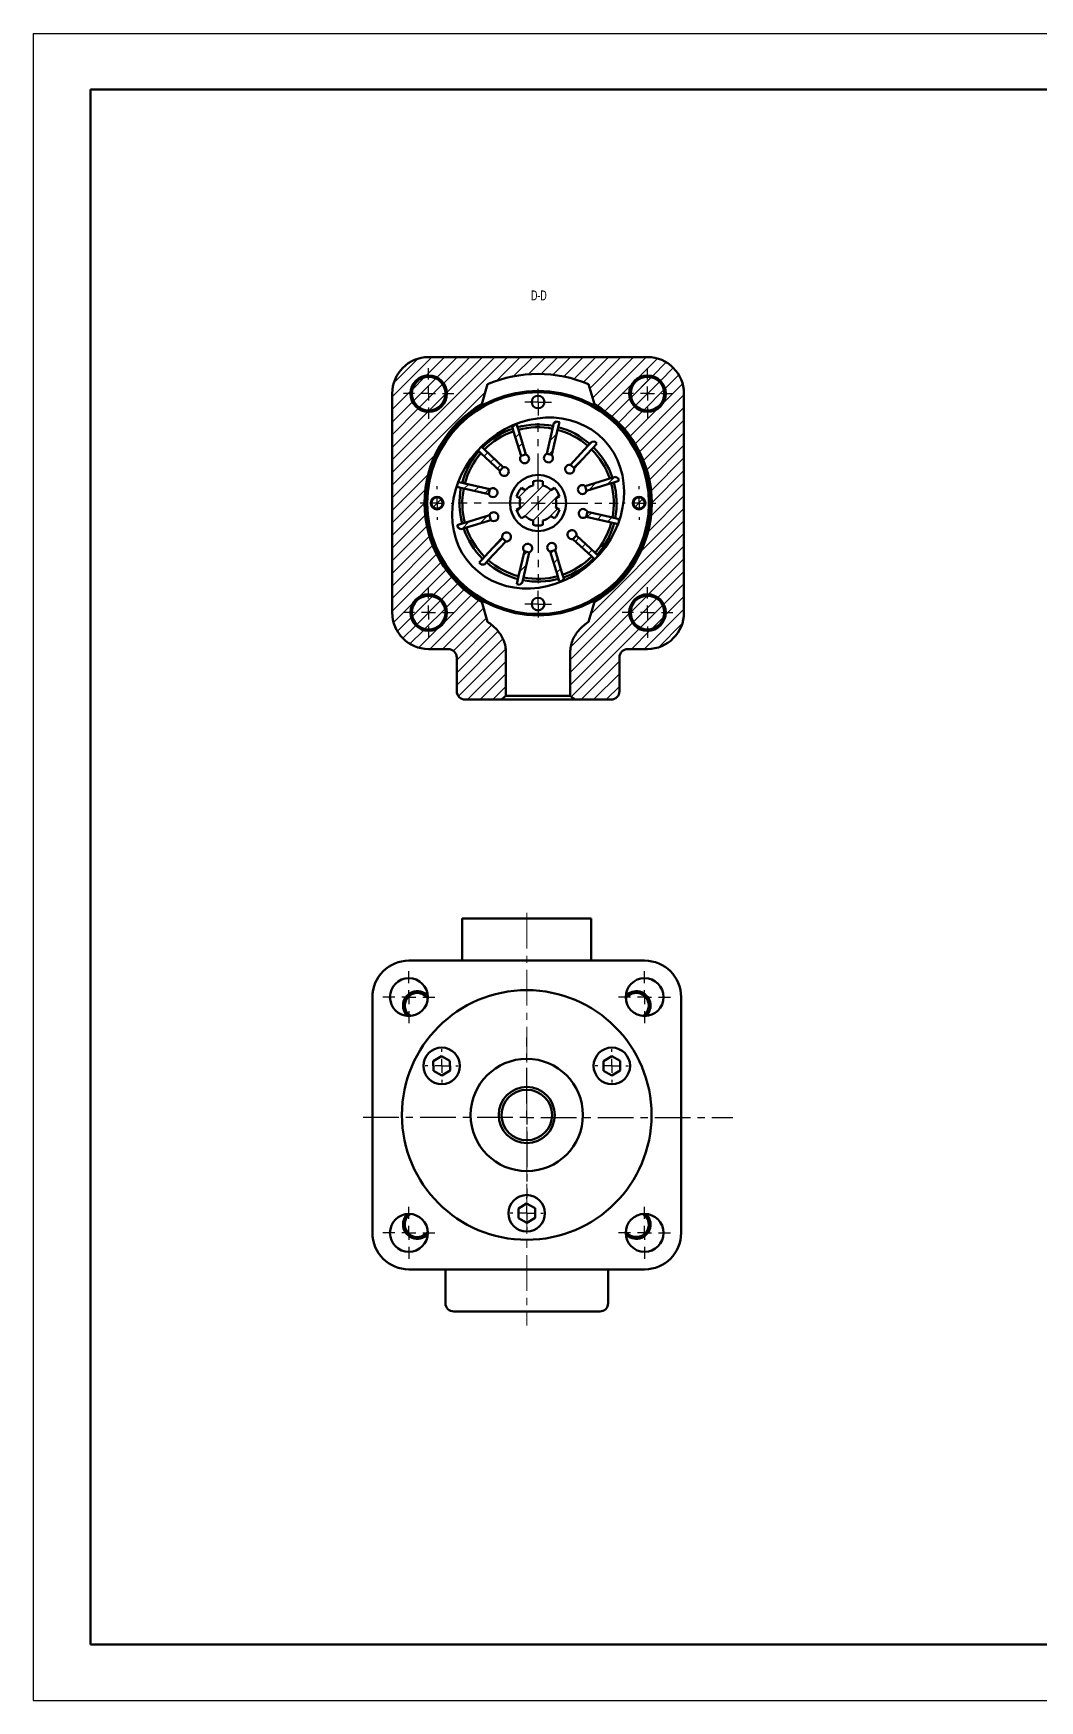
# Model space of a CAD drawing. Header units: millimetres. Extents: x 0 to 2215, y 0 to 863.
# Drawn here: x 0 to 359, y 0 to 594 of the extents above; entities that cross this region are included whole.
import ezdxf

# ---------------------------------------------------------------- set-up
doc = ezdxf.new("R2010")
doc.units = ezdxf.units.MM
doc.linetypes.add('CENTERX2', pattern=[20.32, 12.7, -2.54, 2.54, -2.54])
for name, color, linetype in [('中心线层', 1, 'CENTERX2'), ('剖面线层', 4, 'Continuous'), ('文本', 7, 'Continuous'), ('细实线层', 7, 'Continuous')]:
    doc.layers.add(name, color=color, linetype=linetype)
doc.layers.add('粗实线层', color=7, linetype='Continuous', lineweight=50)
doc.styles.add('SLDTEXTSTYLE1', font='', dxfattribs={"width": 0.67})
doc.styles.get('SLDTEXTSTYLE1').set_extended_font_data('汉仪长仿宋体')

# ---------------------------------------------------------------- blocks, each defined once
blk = doc.blocks.new('块1')
at = {"layer": '粗实线层', "color": 7, "linetype": 'Continuous'}
for p, q in [((20.44, 574), (20.44, 20)), ((821.03, 574), (20.44, 574)), ((20.44, 20), (821.03, 20))]:
    blk.add_line(p, q, dxfattribs=at)
at = {"layer": '细实线层', "color": 7}
for p, q in [((0.03, 594), (841.03, 594)), ((0.03, 594), (0.03, 0)), ((0.03, 0), (841.03, 0))]:
    blk.add_line(p, q, dxfattribs=at)
blk = doc.blocks.new('SW_HATCH_1')
at = {"layer": '剖面线层', "color": 0, "linetype": 'Continuous', "lineweight": 18}
for p, q in [((-62.27, 94.89), (-103.41, 53.75)), ((-66.76, 94.89), (-103.41, 58.24)), ((-89.21, 94.89), (-103.41, 80.69)), ((-94.29, 94.29), (-102.81, 85.78)), ((-84.72, 94.89), (-91.28, 88.33)), ((-80.23, 94.89), (-87.44, 87.67)), ((-75.74, 94.89), (-85.05, 85.57)), ((-71.25, 94.89), (-83.91, 82.22)), ((-57.78, 94.89), (-66.23, 86.43)), ((-53.29, 94.89), (-60.12, 88.05)), ((-48.8, 94.89), (-54.93, 88.75)), ((-44.31, 94.89), (-50.32, 88.87)), ((-39.82, 94.89), (-46.12, 88.58)), ((-35.33, 94.89), (-42.25, 87.97)), ((-30.84, 94.89), (-38.64, 87.08)), ((-26.35, 94.89), (-35.27, 85.96)), ((-21.86, 94.89), (-32.98, 83.76)), ((-17.37, 94.89), (-31.98, 80.27)), ((-12.88, 94.89), (-30.31, 77.46)), ((-8.87, 94.4), (-15.91, 87.36)), ((-5.74, 93.05), (-10.64, 88.14)), ((-3.21, 91.08), (-7.81, 86.48)), ((-91.91, 87.7), (-96.21, 83.39)), ((-87.82, 87.3), (-95.82, 79.3)), ((-85.41, 85.21), (-93.73, 76.89)), ((-17.88, 85.4), (-27.61, 75.66)), ((-11.05, 87.73), (-18.25, 80.53)), ((-8.16, 86.13), (-16.65, 77.64)), ((-6.56, 83.24), (-13.76, 76.04)), ((0.11, 85.42), (-6.93, 78.38)), ((-1.25, 88.56), (-6.15, 83.65)), ((-96.85, 82.76), (-103.41, 76.2)), ((-70.2, 82.47), (-103.41, 49.26)), ((-96.19, 78.92), (-103.41, 71.71)), ((-84.41, 81.73), (-90.25, 75.89)), ((-18.66, 80.12), (-25.1, 73.68)), ((-17, 77.29), (-22.77, 71.53)), ((0.59, 81.42), (-16.84, 63.99)), ((-94.09, 76.53), (-103.41, 67.22)), ((-90.74, 75.4), (-103.41, 62.73)), ((-44.78, 71.97), (-45.87, 70.88)), ((-14.17, 75.63), (-20.61, 69.19)), ((-8.9, 76.42), (-18.63, 66.68)), ((0.59, 76.93), (-15.23, 61.1)), ((0.59, 72.44), (-13.83, 58.01)), ((-59.1, 71.12), (-60.54, 69.68)), ((-58.04, 67.68), (-59.49, 66.24)), ((-44.81, 67.44), (-47.21, 65.04)), ((0.59, 67.95), (-12.66, 54.69)), ((-88.06, 60.12), (-103.41, 44.77)), ((-69.36, 60.86), (-70.63, 59.58)), ((-56.99, 64.24), (-58.43, 62.8)), ((-55.94, 60.8), (-56.9, 59.85)), ((-46.16, 61.6), (-47.49, 60.27)), ((-33.17, 61.12), (-38.79, 55.5)), ((0.59, 63.46), (-11.75, 51.11)), ((-67.03, 58.69), (-68.31, 57.42)), ((-64.71, 56.52), (-65.98, 55.25)), ((0.59, 58.97), (-11.14, 47.23)), ((0.59, 54.48), (-10.91, 42.98)), ((-90.6, 53.08), (-103.41, 40.28)), ((-91.63, 47.56), (-103.41, 35.79)), ((-79.84, 50.38), (-79.91, 50.3)), ((-76.19, 49.53), (-77.69, 48.03)), ((-72.54, 48.69), (-74.04, 47.19)), ((-68.89, 47.85), (-70.4, 46.35)), ((-49.64, 49.14), (-58.84, 39.94)), ((-54.91, 48.36), (-58.38, 44.89)), ((-46.62, 47.67), (-56.19, 38.11)), ((-52.45, 50.82), (-53.16, 50.12)), ((-30.65, 50.18), (-33.36, 47.46)), ((-24.18, 52.15), (-26.89, 49.44)), ((0.59, 49.99), (-11.18, 38.22)), ((-91.91, 42.8), (-103.41, 31.3)), ((-85.95, 44.26), (-88.78, 41.43)), ((-43.97, 45.83), (-53.17, 36.63)), ((-14.03, 44.34), (-16.86, 41.51)), ((0.59, 45.5), (-12.21, 32.69)), ((-91.67, 38.54), (-103.41, 26.81)), ((-75.92, 36.33), (-78.63, 33.62)), ((-69.45, 38.31), (-72.16, 35.6)), ((-49.66, 35.66), (-50.36, 34.96)), ((-44.43, 40.88), (-47.9, 37.42)), ((-32.42, 39.43), (-33.92, 37.93)), ((0.59, 36.52), (-32.61, 3.31)), ((-28.77, 38.58), (-30.27, 37.08)), ((-25.12, 37.74), (-26.62, 36.24)), ((0.59, 41.01), (-14.75, 25.66)), ((-91.06, 34.66), (-103.41, 22.32)), ((-90.15, 31.09), (-103.41, 17.83)), ((-64.02, 30.28), (-69.64, 24.65)), ((0.59, 32.03), (-39.78, -8.35)), ((-36.83, 30.52), (-38.1, 29.25)), ((-22.9, 35.48), (-22.97, 35.4)), ((-88.98, 27.77), (-103.41, 13.34)), ((-87.58, 24.67), (-103.41, 8.85)), ((-55.32, 25.5), (-56.65, 24.17)), ((-45.91, 25.93), (-46.87, 24.97)), ((0.59, 27.54), (-39.92, -12.97)), ((-34.5, 28.36), (-35.78, 27.08)), ((-32.18, 26.19), (-33.45, 24.92)), ((-85.97, 21.79), (-103.41, 4.36)), ((-84.18, 19.09), (-93.91, 9.36)), ((-55.6, 20.74), (-58, 18.33)), ((-44.38, 22.98), (-45.82, 21.53)), ((-43.32, 19.54), (-44.77, 18.1)), ((0.59, 23.05), (-12.07, 10.38)), ((0.59, 18.56), (-8.72, 9.24)), ((-82.2, 16.58), (-88.64, 10.14)), ((-80.04, 14.25), (-85.81, 8.48)), ((-77.71, 12.09), (-84.15, 5.65)), ((-56.94, 14.9), (-58.03, 13.81)), ((-42.27, 16.1), (-43.72, 14.66)), ((0.59, 14.07), (-6.62, 6.85)), ((-95.88, 7.4), (-102.92, 0.36)), ((-89.05, 9.73), (-96.25, 2.53)), ((-86.16, 8.13), (-94.65, -0.36)), ((-72.5, 8.32), (-89.93, -9.11)), ((-75.2, 10.11), (-84.93, 0.38)), ((-12.57, 9.89), (-18.4, 4.05)), ((-9.08, 8.88), (-17.4, 0.56)), ((-6.99, 6.48), (-15, -1.52)), ((0.59, 9.58), (-5.96, 3.02)), ((-96.66, 2.12), (-101.56, -2.78)), ((-84.56, 5.24), (-91.76, -1.96)), ((-70.83, 5.5), (-85.44, -9.11)), ((-69.83, 2.02), (-81.58, -9.73)), ((-18.9, 3.55), (-39.92, -17.46)), ((-17.76, 0.2), (-39.92, -21.95)), ((0.59, 5.09), (-13.6, -9.11)), ((-6.6, 2.38), (-10.9, -1.92)), ((0, 0), (-8.52, -8.52)), ((-95, -0.71), (-99.6, -5.3)), ((-92.17, -2.37), (-97.07, -7.27)), ((-86.9, -1.58), (-93.94, -8.62)), ((-67.89, -0.54), (-80.41, -13.05)), ((-65.64, -2.78), (-80.41, -17.54)), ((-63.92, -5.54), (-80.41, -22.03)), ((-15.37, -1.9), (-39.57, -26.1)), ((-11.53, -2.55), (-18.09, -9.11)), ((-62.93, -9.05), (-79.8, -25.92)), ((-62.9, -13.5), (-76.5, -27.11)), ((-22.41, -13.42), (-36.09, -27.11)), ((-62.9, -17.99), (-72.01, -27.11)), ((-62.9, -22.48), (-67.52, -27.11)), ((-22.41, -17.91), (-31.6, -27.11)), ((-22.41, -22.41), (-27.11, -27.11))]:
    blk.add_line(p, q, dxfattribs=at)
blk = doc.blocks.new('SW_CENTERMARKSYMBOL_2')
at = {"layer": '中心线层', "color": 0}
for p, q in [((0, 5), (0, 28.5)), ((-5, 0), (-28.5, 0)), ((0, 0), (-2.5, 0)), ((0, 0), (0, 2.5)), ((0, 0), (0, -2.5)), ((0, 0), (2.5, 0)), ((5, 0), (28.5, 0)), ((0, -5), (0, -28.5))]:
    blk.add_line(p, q, dxfattribs=at)
blk = doc.blocks.new('SW_CENTERMARKSYMBOL_3')
at = {"layer": '中心线层', "color": 0}
for p, q in [((0, 5), (0, 9)), ((-5, 0), (-9, 0)), ((0, 0), (-2.5, 0)), ((0, 0), (0, 2.5)), ((0, 0), (0, -2.5)), ((0, 0), (2.5, 0)), ((5, 0), (9, 0)), ((0, -5), (0, -9))]:
    blk.add_line(p, q, dxfattribs=at)
blk = doc.blocks.new('SW_CENTERMARKSYMBOL_4')
at = {"layer": '中心线层', "color": 0}
for p, q in [((0, 5), (0, 9)), ((-5, 0), (-9, 0)), ((0, 0), (-2.5, 0)), ((0, 0), (0, 2.5)), ((0, 0), (0, -2.5)), ((0, 0), (2.5, 0)), ((5, 0), (9, 0)), ((0, -5), (0, -9))]:
    blk.add_line(p, q, dxfattribs=at)
blk = doc.blocks.new('SW_CENTERMARKSYMBOL_5')
at = {"layer": '中心线层', "color": 0}
for p, q in [((0, 5), (0, 9)), ((-5, 0), (-9, 0)), ((0, 0), (-2.5, 0)), ((0, 0), (0, 2.5)), ((0, 0), (0, -2.5)), ((0, 0), (2.5, 0)), ((5, 0), (9, 0)), ((0, -5), (0, -9))]:
    blk.add_line(p, q, dxfattribs=at)
blk = doc.blocks.new('SW_CENTERMARKSYMBOL_6')
at = {"layer": '中心线层', "color": 0}
for p, q in [((0, 5), (0, 9)), ((-5, 0), (-9, 0)), ((0, 0), (-2.5, 0)), ((0, 0), (0, 2.5)), ((0, 0), (0, -2.5)), ((0, 0), (2.5, 0)), ((5, 0), (9, 0)), ((0, -5), (0, -9))]:
    blk.add_line(p, q, dxfattribs=at)
blk = doc.blocks.new('SW_CENTERMARKSYMBOL_7')
at = {"layer": '中心线层', "color": 0}
for p, q in [((0, 5), (0, 6)), ((-5, 0), (-6, 0)), ((0, 0), (-2.5, 0)), ((0, 0), (0, 2.5)), ((0, 0), (0, -2.5)), ((0, 0), (2.5, 0)), ((5, 0), (6, 0)), ((0, -5), (0, -6))]:
    blk.add_line(p, q, dxfattribs=at)
blk = doc.blocks.new('SW_CENTERMARKSYMBOL_8')
at = {"layer": '中心线层', "color": 0}
for p, q in [((0, 5), (0, 6)), ((-5, 0), (-6, 0)), ((0, 0), (-2.5, 0)), ((0, 0), (0, 2.5)), ((0, 0), (0, -2.5)), ((0, 0), (2.5, 0)), ((5, 0), (6, 0)), ((0, -5), (0, -6))]:
    blk.add_line(p, q, dxfattribs=at)
blk = doc.blocks.new('SW_CENTERMARKSYMBOL_9')
at = {"layer": '中心线层', "color": 0}
for p, q in [((-2.5, 0), (-4.75, 0)), ((0, 0), (-2.5, 0)), ((0, 2.5), (0, 4.75)), ((0, 0), (0, 2.5)), ((0, 0), (0, -2.5)), ((0, 0), (2.5, 0)), ((2.5, 0), (4.75, 0)), ((0, -2.5), (0, -4.75))]:
    blk.add_line(p, q, dxfattribs=at)
blk = doc.blocks.new('SW_CENTERMARKSYMBOL_10')
at = {"layer": '中心线层', "color": 0}
for p, q in [((-2.5, 0), (-4.75, 0)), ((0, 0), (-2.5, 0)), ((0, 2.5), (0, 4.75)), ((0, 0), (0, 2.5)), ((0, 0), (0, -2.5)), ((0, 0), (2.5, 0)), ((2.5, 0), (4.75, 0)), ((0, -2.5), (0, -4.75))]:
    blk.add_line(p, q, dxfattribs=at)
blk = doc.blocks.new('SW_CENTERMARKSYMBOL_11')
at = {"layer": '中心线层', "color": 0}
for p, q in [((-5, 0), (-5.9, 0)), ((0, 0), (-2.5, 0)), ((0, 5), (0, 5.9)), ((0, 0), (0, 2.5)), ((0, 0), (0, -2.5)), ((0, 0), (2.5, 0)), ((5, 0), (5.9, 0)), ((0, -5), (0, -5.9))]:
    blk.add_line(p, q, dxfattribs=at)
blk = doc.blocks.new('SW_CENTERMARKSYMBOL_12')
at = {"layer": '中心线层', "color": 0}
for p, q in [((-5, 0), (-5.9, 0)), ((0, 0), (-2.5, 0)), ((0, 5), (0, 5.9)), ((0, 0), (0, 2.5)), ((0, 0), (0, -2.5)), ((0, 0), (2.5, 0)), ((5, 0), (5.9, 0)), ((0, -5), (0, -5.9))]:
    blk.add_line(p, q, dxfattribs=at)
blk = doc.blocks.new('SW_CENTERMARKSYMBOL_13')
at = {"layer": '中心线层', "color": 0}
for p, q in [((0, 5), (0, 28.5)), ((-5, 0), (-58.25, 0)), ((0, 0), (-2.5, 0)), ((0, 0), (0, 2.5)), ((0, 0), (0, -2.5)), ((0, 0), (2.5, 0)), ((5, 0), (73.49, 0)), ((0, -5), (0, -28.5))]:
    blk.add_line(p, q, dxfattribs=at)
blk = doc.blocks.new('SW_CENTERMARKSYMBOL_14')
at = {"layer": '中心线层', "color": 0}
for p, q in [((-5, 0), (-5.9, 0)), ((0, 0), (-2.5, 0)), ((0, 5), (0, 5.9)), ((0, 0), (0, 2.5)), ((0, 0), (0, -2.5)), ((0, 0), (2.5, 0)), ((5, 0), (5.9, 0)), ((0, -5), (0, -5.9))]:
    blk.add_line(p, q, dxfattribs=at)
blk = doc.blocks.new('SW_CENTERMARKSYMBOL_15')
at = {"layer": '中心线层', "color": 0}
for p, q in [((0, 5), (0, 9.25)), ((-5, 0), (-9.25, 0)), ((0, 0), (-2.5, 0)), ((0, 0), (0, 2.5)), ((0, 0), (0, -2.5)), ((0, 0), (2.5, 0)), ((5, 0), (9.25, 0)), ((0, -5), (0, -9.25))]:
    blk.add_line(p, q, dxfattribs=at)
blk = doc.blocks.new('SW_CENTERMARKSYMBOL_16')
at = {"layer": '中心线层', "color": 0}
for p, q in [((0, 5), (0, 9.25)), ((-5, 0), (-9.25, 0)), ((0, 0), (-2.5, 0)), ((0, 0), (0, 2.5)), ((0, 0), (0, -2.5)), ((0, 0), (2.5, 0)), ((5, 0), (9.25, 0)), ((0, -5), (0, -9.25))]:
    blk.add_line(p, q, dxfattribs=at)
blk = doc.blocks.new('SW_CENTERMARKSYMBOL_17')
at = {"layer": '中心线层', "color": 0}
for p, q in [((0, 5), (0, 9.25)), ((-5, 0), (-9.25, 0)), ((0, 0), (-2.5, 0)), ((0, 0), (0, 2.5)), ((0, 0), (0, -2.5)), ((0, 0), (2.5, 0)), ((5, 0), (9.25, 0)), ((0, -5), (0, -9.25))]:
    blk.add_line(p, q, dxfattribs=at)
blk = doc.blocks.new('SW_CENTERMARKSYMBOL_18')
at = {"layer": '中心线层', "color": 0}
for p, q in [((0, 5), (0, 9.25)), ((-5, 0), (-9.25, 0)), ((0, 0), (-2.5, 0)), ((0, 0), (0, 2.5)), ((0, 0), (0, -2.5)), ((0, 0), (2.5, 0)), ((5, 0), (9.25, 0)), ((0, -5), (0, -9.25))]:
    blk.add_line(p, q, dxfattribs=at)

msp = doc.modelspace()

# ---------------------------------------------------------------- hatches: boundary and pattern name
at = {"layer": '剖面线层'}
h = msp.add_hatch(dxfattribs=at)
h.set_pattern_fill('ANSI32', color=256)
h.paths.add_polyline_path([(223.08, 470.11, 0.140315), (220.2, 471.71), (213, 464.51, 0.140315), (214.6, 461.63)])
h.paths.add_polyline_path([(220.2, 471.71, 0.482616), (212.84, 465.87, 0.057007), (213, 464.51)])
h.paths.add_polyline_path([(224.69, 467.22, 0.140315), (223.08, 470.11), (214.6, 461.63, 0.140315), (217.49, 460.02)])
h.paths.add_polyline_path([(224.84, 465.87, 0.057007), (224.69, 467.22), (217.49, 460.02, 0.482616)])

# ---------------------------------------------------------------- linework, layer by layer
at = {"layer": '中心线层', "color": 1, "linetype": 'CENTERX2', "lineweight": 18}
msp.add_line((175.81, 280.86), (175.81, 133.86), dxfattribs=at)
at = {"layer": '粗实线层'}
for p, q in [((218.84, 478.87), (140.84, 478.87)), ((127.84, 465.87), (127.84, 387.87)), ((159.79, 462.05), (161.84, 469.2)), ((199.9, 462.05), (197.84, 469.2)), ((231.84, 387.87), (231.84, 465.87)), ((159.79, 462.05), (159.59, 461.36)), ((199.9, 462.05), (200.1, 461.36)), ((166.75, 451.62), (166.46, 452.23)), ((170.55, 454.45), (170.5, 454.36)), ((170.5, 454.36), (170.8, 453.37)), ((171.09, 452.41), (170.8, 453.37)), ((173.77, 443.65), (171.09, 452.41)), ((172.52, 453.89), (172.15, 455.12)), ((172.81, 452.94), (172.52, 453.89)), ((175.49, 444.18), (172.81, 452.94)), ((182.97, 444.44), (185.04, 453.36)), ((184.73, 444.03), (186.79, 452.96)), ((185.04, 453.36), (185.26, 454.34)), ((185.49, 455.35), (185.26, 454.34)), ((186.45, 455.95), (185.49, 455.35)), ((187.43, 455.73), (186.45, 455.95)), ((186.79, 452.96), (187.01, 453.93)), ((187.01, 453.93), (187.43, 455.73)), ((158.38, 445.66), (158.76, 445.3)), ((159.99, 446.61), (159.62, 446.96)), ((160.72, 445.93), (159.99, 446.61)), ((167.42, 439.68), (160.72, 445.93)), ((165.01, 451.29), (164.97, 451.36)), ((191.34, 440.52), (197.59, 447.22)), ((192.66, 439.29), (198.9, 445.99)), ((197.59, 447.22), (198.27, 447.95)), ((198.98, 448.71), (198.27, 447.95)), ((198.9, 445.99), (199.59, 446.72)), ((200.11, 448.75), (198.98, 448.71)), ((199.59, 446.72), (200.84, 448.07)), ((200.84, 448.07), (200.11, 448.75)), ((159.49, 444.61), (158.76, 445.3)), ((166.19, 438.37), (159.49, 444.61)), ((166.19, 438.37), (167.42, 439.68)), ((173.77, 443.65), (175.49, 444.18)), ((182.97, 444.44), (184.73, 444.03)), ((191.34, 440.52), (192.66, 439.29)), ((152.78, 434.04), (151.37, 434.37)), ((153.75, 433.82), (152.78, 434.04)), ((162.68, 431.76), (153.75, 433.82)), ((178.09, 434.68), (178.09, 433.13)), ((181.59, 434.68), (181.59, 433.13)), ((196.62, 432.94), (205.39, 435.62)), ((197.15, 431.22), (205.91, 433.9)), ((205.39, 435.62), (206.34, 435.91)), ((205.91, 433.9), (206.87, 434.19)), ((207.33, 436.22), (206.34, 435.91)), ((206.87, 434.19), (208.63, 434.73)), ((208.33, 435.68), (207.33, 436.22)), ((208.63, 434.73), (208.33, 435.68)), ((150.94, 433.19), (151.36, 432.52)), ((151.36, 432.52), (152.37, 432.29)), ((153.35, 432.06), (152.37, 432.29)), ((162.27, 430), (153.35, 432.06)), ((162.27, 430), (162.68, 431.76)), ((172.21, 429.26), (173.55, 428.48)), ((173.96, 432.29), (175.3, 431.51)), ((185.73, 432.29), (184.39, 431.51)), ((187.48, 429.26), (186.14, 428.48)), ((196.62, 432.94), (197.15, 431.22)), ((162.54, 422.52), (153.77, 419.84)), ((163.06, 420.8), (162.54, 422.52)), ((172.21, 424.48), (173.55, 425.25)), ((173.96, 421.45), (175.3, 422.22)), ((185.73, 421.45), (184.39, 422.22)), ((187.48, 424.48), (186.14, 425.25)), ((197.41, 423.74), (197.01, 421.98)), ((197.01, 421.98), (205.93, 419.92)), ((197.41, 423.74), (206.34, 421.68)), ((152.82, 419.55), (151.06, 419.01)), ((151.06, 419.01), (151.35, 418.05)), ((151.35, 418.05), (152.35, 417.52)), ((152.35, 417.52), (153.34, 417.83)), ((153.77, 419.84), (152.82, 419.55)), ((154.3, 418.12), (153.34, 417.83)), ((163.06, 420.8), (154.3, 418.12)), ((178.09, 419.06), (178.09, 420.61)), ((181.59, 419.06), (181.59, 420.61)), ((205.93, 419.92), (206.91, 419.7)), ((206.34, 421.68), (207.31, 421.45)), ((206.91, 419.7), (208.32, 419.37)), ((208.32, 421.22), (207.31, 421.45)), ((208.75, 420.54), (208.32, 421.22)), ((167.03, 414.45), (160.78, 407.75)), ((168.35, 413.22), (162.1, 406.52)), ((168.35, 413.22), (167.03, 414.45)), ((185.91, 410.09), (184.19, 409.56)), ((185.91, 410.09), (188.59, 401.33)), ((193.49, 415.37), (192.26, 414.06)), ((192.26, 414.06), (198.96, 407.81)), ((193.49, 415.37), (200.19, 409.12)), ((160.1, 407.02), (158.84, 405.67)), ((158.84, 405.67), (159.58, 404.99)), ((159.58, 404.99), (160.71, 405.03)), ((160.78, 407.75), (160.1, 407.02)), ((160.71, 405.03), (161.41, 405.79)), ((162.1, 406.52), (161.41, 405.79)), ((174.96, 409.71), (172.9, 400.78)), ((176.71, 409.3), (174.65, 400.37)), ((176.71, 409.3), (174.96, 409.71)), ((184.19, 409.56), (186.87, 400.8)), ((198.96, 407.81), (199.7, 407.12)), ((199.7, 407.12), (200.06, 406.78)), ((200.19, 409.12), (200.92, 408.44)), ((201.31, 408.08), (200.92, 408.44)), ((172.67, 399.8), (172.26, 398.01)), ((172.26, 398.01), (173.23, 397.79)), ((172.9, 400.78), (172.67, 399.8)), ((173.23, 397.79), (174.19, 398.39)), ((174.19, 398.39), (174.42, 399.4)), ((174.65, 400.37), (174.42, 399.4)), ((186.87, 400.8), (187.16, 399.84)), ((187.16, 399.84), (187.54, 398.62)), ((188.59, 401.33), (188.89, 400.37)), ((189.19, 399.38), (188.89, 400.37)), ((189.14, 399.28), (189.19, 399.38)), ((193.31, 402.36), (193.63, 401.69)), ((194.68, 402.45), (194.72, 402.38)), ((159.79, 391.68), (159.59, 392.38)), ((199.9, 391.68), (200.1, 392.38)), ((159.79, 391.68), (161.84, 384.54)), ((199.9, 391.68), (197.84, 384.54)), ((140.84, 374.87), (147.84, 374.87)), ((211.84, 374.87), (218.84, 374.87)), ((150.84, 371.87), (150.84, 359.87)), ((168.35, 358.14), (168.35, 374.18)), ((191.33, 374.18), (191.33, 358.14)), ((208.84, 359.87), (208.84, 371.87)), ((166.7, 356.87), (153.84, 356.87)), ((166.7, 356.87), (192.99, 356.87)), ((168.35, 358.14), (191.36, 358.14)), ((205.84, 356.87), (192.99, 356.87)), ((152.81, 278.86), (152.81, 263.86)), ((170.64, 278.86), (152.81, 278.86)), ((180.99, 278.86), (170.64, 278.86)), ((180.99, 278.86), (198.81, 278.86)), ((198.81, 278.86), (198.81, 263.86)), ((217.81, 263.86), (133.81, 263.86)), ((120.81, 166.86), (120.81, 250.86)), ((230.81, 166.86), (230.81, 250.86)), ((145.46, 229.79), (142.51, 228.04)), ((142.51, 228.04), (142.55, 224.61)), ((148.45, 228.11), (145.46, 229.79)), ((148.49, 224.68), (148.45, 228.11)), ((206.08, 229.79), (203.13, 228.04)), ((203.13, 228.04), (203.17, 224.61)), ((209.07, 228.11), (206.08, 229.79)), ((209.11, 224.68), (209.07, 228.11)), ((142.55, 224.61), (145.54, 222.93)), ((145.54, 222.93), (148.49, 224.68)), ((203.17, 224.61), (206.16, 222.93)), ((206.16, 222.93), (209.11, 224.68)), ((175.77, 177.29), (172.82, 175.54)), ((172.82, 175.54), (172.86, 172.11)), ((178.76, 175.61), (175.77, 177.29)), ((178.8, 172.18), (178.76, 175.61)), ((172.86, 172.11), (175.85, 170.43)), ((175.85, 170.43), (178.8, 172.18)), ((217.81, 153.86), (133.81, 153.86)), ((146.81, 141.86), (146.81, 153.86)), ((204.81, 141.86), (204.81, 153.86)), ((170.12, 138.86), (149.81, 138.86)), ((181.51, 138.86), (170.12, 138.86)), ((201.81, 138.86), (181.51, 138.86))]:
    msp.add_line(p, q, dxfattribs=at)
at = {"layer": '粗实线层', "flags": 128}
for points in [[(165.01, 451.29), (165.17, 451.04), (165.36, 450.83)], [(194.68, 402.45), (194.52, 402.7), (194.32, 402.9)]]:
    msp.add_lwpolyline(points, dxfattribs=at)
at = {"layer": '粗实线层'}
for centre, radius in [((140.84, 465.87), 6.5), ((140.84, 465.87), 6), ((218.84, 465.87), 6.5), ((218.84, 465.87), 6), ((179.84, 426.87), 40), ((179.84, 426.87), 39.5), ((179.84, 462.87), 2.25), ((179.84, 426.87), 10), ((143.84, 426.87), 2.25), ((143.84, 426.87), 2), ((215.84, 426.87), 2.25), ((215.84, 426.87), 2), ((140.84, 387.87), 6.5), ((140.84, 387.87), 6), ((179.84, 390.87), 2.25), ((218.84, 387.87), 6.5), ((218.84, 387.87), 6), ((133.81, 250.86), 6.75), ((217.81, 250.86), 6.75), ((175.81, 208.86), 44.47), ((145.5, 226.36), 6.5), ((206.12, 226.36), 6.5), ((175.81, 208.86), 20), ((175.81, 208.86), 10), ((175.81, 208.86), 9), ((175.81, 173.86), 6.5), ((133.81, 166.86), 6.75), ((217.81, 166.86), 6.75)]:
    msp.add_circle(centre, radius, dxfattribs=at)
for centre, radius, start, end in [((140.84, 465.87), 13, 90, 180), ((218.84, 465.87), 13, 0, 90), ((179.84, 426.87), 46, 66.96432, 113.03568), ((179.84, 426.87), 40.5, 119.68274, 240.31726), ((179.84, 426.87), 40.5, 299.68274, 60.31726), ((179.84, 426.87), 28, 108.84197, 135.15803), ((179.84, 426.87), 27, 108.91021, 135.08979), ((179.84, 426.87), 28, 78.84197, 105.15803), ((179.84, 426.87), 27, 78.91021, 105.08979), ((179.84, 426.87), 27, 48.91021, 75.08979), ((179.84, 426.87), 28, 48.84197, 75.15803), ((179.84, 426.87), 27, 18.91021, 45.08979), ((179.84, 426.87), 28, 18.84197, 45.15803), ((179.84, 426.87), 28, 138.84197, 165.15803), ((179.84, 426.87), 27, 138.91021, 165.08979), ((152.28, 437.55), 3, 34.91583, 52.64287), ((167.78, 438.12), 1.6, 171.22887, 102.77113), ((175.02, 442.65), 1.6, 141.22887, 72.77113), ((183.55, 442.95), 1.6, 111.22887, 42.77113), ((191.1, 438.94), 1.6, 81.22887, 12.77113), ((179.84, 426.87), 8, 77.36437, 102.63563), ((179.84, 426.87), 27, 348.91021, 15.08979), ((179.84, 426.87), 28, 348.84197, 15.15803), ((179.84, 426.87), 28, 168.84197, 195.15803), ((179.84, 426.87), 27, 168.91021, 195.08979), ((163.77, 430.58), 1.6, 201.22887, 132.77113), ((179.84, 426.87), 8, 137.36437, 162.63563), ((179.84, 426.87), 6.5, 165.6185, 194.3815), ((179.84, 426.87), 6.5, 105.6185, 134.3815), ((179.84, 426.87), 6.5, 45.6185, 74.3815), ((179.84, 426.87), 8, 17.36437, 42.63563), ((179.84, 426.87), 6.5, 345.6185, 14.3815), ((195.62, 431.69), 1.6, 51.22887, 342.77113), ((164.06, 422.04), 1.6, 231.22887, 162.77113), ((179.84, 426.87), 8, 197.36437, 222.63563), ((179.84, 426.87), 6.5, 225.6185, 254.3815), ((179.84, 426.87), 6.5, 285.6185, 314.3815), ((179.84, 426.87), 8, 317.36437, 342.63563), ((195.92, 423.16), 1.6, 21.22887, 312.77113), ((179.84, 426.87), 28, 198.84197, 225.15803), ((179.84, 426.87), 27, 198.91021, 225.08979), ((168.59, 414.8), 1.6, 261.22887, 192.77113), ((179.84, 426.87), 8, 257.36437, 282.63563), ((191.91, 415.62), 1.6, 351.22887, 282.77113), ((179.84, 426.87), 27, 318.91021, 345.08979), ((179.84, 426.87), 28, 318.84197, 345.15803), ((176.13, 410.79), 1.6, 291.22887, 222.77113), ((184.67, 411.09), 1.6, 321.22887, 252.77113), ((207.41, 416.19), 3, 214.91583, 232.64287), ((179.84, 426.87), 28, 228.84197, 255.15803), ((179.84, 426.87), 27, 228.91021, 255.08979), ((179.84, 426.87), 27, 288.91021, 315.08979), ((179.84, 426.87), 28, 288.84197, 315.15803), ((179.84, 426.87), 28, 258.84197, 285.15803), ((179.84, 426.87), 27, 258.91021, 285.08979), ((140.84, 387.87), 13, 180, 270), ((218.84, 387.87), 13, 270, 0), ((147.84, 371.87), 3, 0, 90), ((211.84, 371.87), 3, 90, 180), ((153.84, 359.87), 3, 180, 270), ((205.84, 359.87), 3, 270, 0), ((133.81, 250.86), 13, 90, 180), ((217.81, 250.86), 13, 0, 90), ((136.81, 247.86), 5.1, 42.94406, 180), ((136.81, 247.86), 4.48, 33.7068, 198.5603), ((214.81, 247.86), 5.1, 312.94406, 137.05594), ((214.81, 247.86), 4.48, 108.5603, 146.2932), ((214.81, 247.86), 4.48, 303.7068, 108.5603), ((136.81, 247.86), 5.1, 180, 227.05594), ((136.81, 247.86), 4.48, 198.5603, 236.2932), ((136.81, 169.86), 5.1, 132.94406, 180), ((136.81, 169.86), 4.48, 123.7068, 288.5603), ((214.81, 169.86), 5.1, 222.94406, 47.05594), ((214.81, 169.86), 4.48, 18.5603, 56.2932), ((133.81, 166.86), 13, 180, 270), ((136.81, 169.86), 5.1, 180, 317.05594), ((136.81, 169.86), 4.48, 288.5603, 326.2932), ((214.81, 169.86), 4.48, 213.7068, 18.5603), ((217.81, 166.86), 13, 270, 0), ((149.81, 141.86), 3, 180, 270), ((201.81, 141.86), 3, 270, 0)]:
    msp.add_arc(centre, radius, start, end, dxfattribs=at)
msp.add_ellipse((179.84, 426.87), major_axis=(-23.5, -22.45), ratio=0.876923, dxfattribs=at)
for points, knots in [([(161.84, 384.54), (162.45, 384.16), (163.03, 383.75), (164.11, 382.83), (164.62, 382.34), (165.1, 381.81)], [0, 0, 0, 0, 0.5, 0.5, 1, 1, 1, 1]), ([(165.1, 381.81), (165.58, 381.28), (166.01, 380.72), (166.78, 379.55), (167.12, 378.94), (167.55, 377.97), (167.68, 377.64), (167.92, 376.97), (168.02, 376.63), (168.26, 375.6), (168.35, 374.89), (168.35, 374.18)], [0, 0, 0, 0, 0.25, 0.25, 0.5, 0.5, 0.625, 0.625, 0.75, 0.75, 1, 1, 1, 1]), ([(191.33, 374.18), (191.33, 374.89), (191.42, 375.59), (191.67, 376.62), (191.77, 376.96), (192, 377.63), (192.13, 377.96), (192.56, 378.93), (192.9, 379.54), (193.67, 380.72), (194.11, 381.28), (194.59, 381.81)], [0, 0, 0, 0, 0.25, 0.25, 0.375, 0.375, 0.5, 0.5, 0.75, 0.75, 1, 1, 1, 1]), ([(194.59, 381.81), (195.06, 382.34), (195.57, 382.83), (196.66, 383.75), (197.23, 384.16), (197.84, 384.54)], [0, 0, 0, 0, 0.5, 0.5, 1, 1, 1, 1])]:
    msp.add_open_spline(points, degree=3, knots=knots, dxfattribs=at)
for points in [[(166.7, 356.87), (167.24, 357.3), (167.79, 357.73), (168.35, 358.14)], [(191.33, 358.14), (191.89, 357.73), (192.44, 357.3), (192.99, 356.87)]]:
    msp.add_open_spline(points, degree=3, dxfattribs=at)

# ---------------------------------------------------------------- block references
at = {"color": 7, "linetype": 'Continuous'}
msp.add_blockref('块1', (-0.07, 0.21), dxfattribs=at)
at = {"layer": '中心线层'}
for name, p in [('SW_CENTERMARKSYMBOL_5', (140.84, 465.87)), ('SW_CENTERMARKSYMBOL_6', (218.84, 465.87)), ('SW_CENTERMARKSYMBOL_10', (179.84, 462.87)), ('SW_CENTERMARKSYMBOL_2', (179.84, 426.87)), ('SW_CENTERMARKSYMBOL_7', (143.84, 426.87)), ('SW_CENTERMARKSYMBOL_8', (215.84, 426.87)), ('SW_CENTERMARKSYMBOL_4', (140.84, 387.87)), ('SW_CENTERMARKSYMBOL_9', (179.84, 390.87)), ('SW_CENTERMARKSYMBOL_3', (218.84, 387.87)), ('SW_CENTERMARKSYMBOL_16', (133.81, 250.86)), ('SW_CENTERMARKSYMBOL_15', (217.81, 250.86)), ('SW_CENTERMARKSYMBOL_13', (175.81, 207.97)), ('SW_CENTERMARKSYMBOL_12', (145.5, 226.36)), ('SW_CENTERMARKSYMBOL_11', (206.12, 226.36)), ('SW_CENTERMARKSYMBOL_14', (175.81, 173.86)), ('SW_CENTERMARKSYMBOL_17', (133.81, 166.86)), ('SW_CENTERMARKSYMBOL_18', (217.81, 166.86))]:
    msp.add_blockref(name, p, dxfattribs=at)
at = {"layer": '剖面线层', "color": 4, "linetype": 'Continuous', "lineweight": 18}
msp.add_blockref('SW_HATCH_1', (231.25, 383.98), dxfattribs=at)

# ---------------------------------------------------------------- texts
at = {"layer": '文本', "insert": (180.13, 502.61), "char_height": 3.5, "attachment_point": 2, "style": 'SLDTEXTSTYLE1'}
msp.add_mtext('D-D', dxfattribs=at)

doc.saveas('drawing.dxf')
